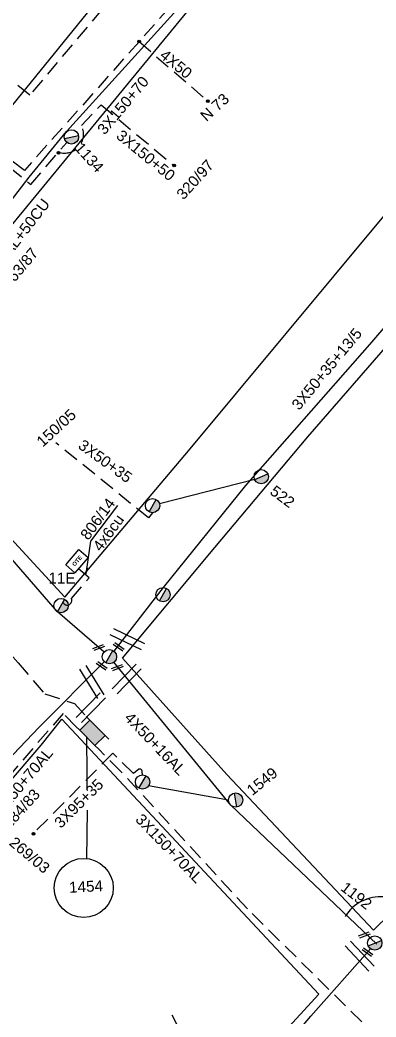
# Model space of a CAD drawing. Header units: millimetres. Extents: x 898 to 5598, y 789 to 3443.
# Drawn here: x 1476.1 to 1534.7, y 1265.8 to 1430.2 of the extents above; entities that cross this region are included whole.
import ezdxf

# ---------------------------------------------------------------- set-up
doc = ezdxf.new("R2010")
doc.units = ezdxf.units.MM
doc.linetypes.add('DASHED', pattern=[19.05, 12.7, -6.35])
for name, color, linetype in [('4x50+13_5 ΕΝΑΕΡΙΑ', 7, 'SYN_LINE'), ('Link Box 4 Διευθύνσεων', 7, 'Continuous'), ('Pillar OTE', 7, 'Continuous'), ('Άγνωστα', 7, 'Continuous'), ('Γυμνά εναέρια ΧΤ και ΦΟΠ (3Φ)   4x50+16AL', 7, 'Continuous'), ('Επιγραφές - Σχήματα', 7, 'Continuous'), ('Καλώδια ΧΤ   3x150+70AL', 7, 'DASHED'), ('Καλώδια ΧΤ   3x150AL+50CU', 7, 'DASHED'), ('Καλώδια ΧΤ   3x95+35 XLPE', 7, 'DASHED'), ('Μηχανική τομή', 7, 'Continuous'), ('Στύλος ΦΜ', 7, 'Continuous'), ('Στύλος ΦΜ @ 1', 7, 'Continuous'), ('Συνδέσεις', 7, 'Continuous'), ('Συνεστραμμένα ΧΤ   3x70+54.6+25 AL', 7, 'SYN_LINE'), ('Τομή', 7, 'Continuous'), ('Υπόβαθρο ΔΕΗ', 7, 'Continuous'), ('Υπόγεια καλώδια Παροχών ΧΤ   4x50AL', 7, 'DASHED'), ('Υπόγεια καλώδια Παροχών ΧΤ   4x6', 7, 'DASHED')]:
    doc.layers.add(name, color=color, linetype=linetype)
doc.styles.add('arial', font='arial.ttf')
doc.styles.get("Standard").update_dxf_attribs({"font": 'arial.ttf'})
doc.linetypes.add('SYN_LINE', pattern='A,0.5,-0.0001,["/\\/\\/\\/",Standard,S=0.1,R=0,X=0,Y=-0.05],-0.25', length=0.7501)
doc.dimstyles.new('ISO-25', dxfattribs={"dimtxt": 2.5, "dimasz": 2.5, "dimexe": 1.25, "dimexo": 0.625, "dimtad": 1, "dimtxsty": 'Standard', "dimcen": 2.5, "dimadec": 0, "dimazin": 0, "dimtfac": 1, "dimtmove": 0, "dimatfit": 3, "dimfxl": 1, "dimarcsym": 0})

# ---------------------------------------------------------------- blocks, each defined once
blk = doc.blocks.new('ΥΠΑΡΧΩΝ ΤΣΙΜΕΝΤΕΝΙΟΣ ΣΤΥΛΟΣ')
at = {"layer": 'Στύλος ΦΜ'}
blk.add_hatch(color=7, dxfattribs=at).paths.add_polyline_path([(-1.29, -2.28, 0.574793), (2.62, 0, 0.268822), (1.3, 2.27)])
at = {"layer": 'Στύλος ΦΜ', "color": 7}
blk.add_line((-1.29, -2.28), (1.3, 2.27), dxfattribs=at)
blk.add_circle((0, 0), 2.62, dxfattribs=at)
at = {"layer": 'Στύλος ΦΜ', "flags": 4}
for tag, p in [('ΑΡΙΘΜΟΣ', (-4.68, 8.05)), ('ΤΥΠΟΣ', (-4.91, 3.03))]:
    blk.add_attdef(tag, p, '', height=4, dxfattribs=at)
blk = doc.blocks.new('LINK BOX 4 ΑΝΑΧΩΡΗΣΕΩΝ')
at = {"layer": 'Link Box 4 Διευθύνσεων', "ltscale": 40}
blk.add_hatch(color=256, dxfattribs=at).paths.add_polyline_path([(-3.54, 0), (-3.54, -4.67), (3.54, -4.67), (3.54, 0)])
for p, q in [((-3.54, 0), (-5.33, 0)), ((5.33, 0), (3.54, 0)), ((-3.54, -4.67), (-5.33, -4.67)), ((5.33, -4.67), (3.54, -4.67))]:
    blk.add_line(p, q, dxfattribs=at)
blk.add_lwpolyline([(-3.54, -4.67), (-3.54, 0), (3.54, 0), (3.54, -4.67)], close=True, dxfattribs=at)
blk = doc.blocks.new('ΜΗΧΑΝΙΚΗ ΤΟΜΗ')
at = {"layer": 'Μηχανική τομή', "ltscale": 40}
for p, q in [((-1.89, 0.78), (1.89, 0.78)), ((1.89, 0), (-1.89, 0))]:
    blk.add_line(p, q, dxfattribs=at)
blk = doc.blocks.new('ΤΟΜΗ')
at = {"layer": 'Τομή', "ltscale": 40}
for p, q in [((-5.68, 0), (5.68, 0)), ((5.68, -2.33), (-5.68, -2.33))]:
    blk.add_line(p, q, dxfattribs=at)
blk = doc.blocks.new('_ΣΥΝΔΕΣΗ')
at = {"layer": 'Συνδέσεις', "linetype": 'SYN_LINE', "ltscale": 40}
blk.add_hatch(color=256, dxfattribs=at).paths.add_polyline_path([(0.5, -0.01, 1), (-0.5, -0.01, 1)])
at = {"layer": 'Συνδέσεις'}
blk.add_circle((0, -0.01), 0.5, dxfattribs=at)
blk = doc.blocks.new('PILLAR ΟΤΕ')
at = {"layer": 'Pillar OTE', "ltscale": 40}
blk.add_lwpolyline([(-3.31, 2.02), (3.39, 2.02), (3.39, -1.99), (-3.31, -1.99)], close=True, dxfattribs=at)
at = {"layer": 'Pillar OTE', "insert": (-1.81, 0.71), "char_height": 1.3575, "width": 109.961, "attachment_point": 1}
blk.add_mtext('{\\fArial|b1|i0|c161|p34;OTE}', dxfattribs=at)

msp = doc.modelspace()

# ---------------------------------------------------------------- linework, layer by layer
at = {"layer": '4x50+13_5 ΕΝΑΕΡΙΑ', "color": 151, "linetype": 'Continuous'}
msp.add_lwpolyline([(1464.24, 1199.8), (1464.24, 1199.8), (1484.76, 1220.9), (1504.83, 1243.22), (1523.97, 1265.95), (1533.8, 1277.06)], dxfattribs=at)
at = {"layer": 'Άγνωστα', "color": 0, "linetype": 'Continuous', "ltscale": 0.2}
msp.add_line((1487.1, 1291.9), (1487.18, 1299.92), dxfattribs=at)
at = {"layer": 'Άγνωστα', "color": 151}
for points in [[(1608.91, 1467.62), (1596.4, 1455.14), (1584.03, 1438.16), (1574.82, 1425.22), (1574.82, 1425.22), (1565.79, 1414.16), (1533.64, 1376.72), (1513.2, 1353.44), (1499.64, 1336.61), (1491.53, 1326.14)], [(1451.56, 1368.7), (1463.6, 1386.12), (1477.59, 1404.29), (1483.76, 1411.83), (1501.44, 1431.35), (1506.76, 1437.15)]]:
    msp.add_lwpolyline(points, dxfattribs=at)
at = {"layer": 'Άγνωστα', "color": 6, "linetype": 'DASHED', "ltscale": 0.2}
for points in [[(1505.8, 1438.05), (1476.8, 1405.39), (1469.08, 1411.54)], [(1495.71, 1426.68), (1506.95, 1416.91)]]:
    msp.add_lwpolyline(points, dxfattribs=at)
at = {"layer": 'Άγνωστα', "color": 151, "linetype": 'DASHED', "ltscale": 0.2}
for points in [[(1492.03, 1434.89), (1477.67, 1417.82), (1464.42, 1428.52)], [(1468.42, 1410.71), (1468.42, 1410.71), (1477.86, 1403.11), (1483.78, 1410.05)], [(1497.91, 1348.97), (1497.27, 1348.11), (1481.97, 1360.49)]]:
    msp.add_lwpolyline(points, dxfattribs=at)
msp.add_lwpolyline([(1482.39, 1408.4), (1482.91, 1408.32, 0.618549), (1486.21, 1412.83), (1489.43, 1416.26), (1501.29, 1406.33)], format="xyb", dxfattribs=at)
at = {"layer": 'Άγνωστα', "color": 2, "linetype": 'DASHED', "ltscale": 0.2}
msp.add_lwpolyline([(1443.8, 1374.8), (1435.58, 1365.64), (1443.6, 1357.96), (1444.37, 1358.83), (1459.26, 1342.67), (1475.76, 1324.2), (1480.17, 1319.08), (1485.04, 1317.5), (1486.95, 1315.36)], dxfattribs=at)
at = {"layer": 'Άγνωστα', "color": 173}
msp.add_lwpolyline([(1489.92, 1325.98), (1482.27, 1332.63), (1465.13, 1352.37), (1465.13, 1352.37), (1451.33, 1366.62)], dxfattribs=at)
at = {"layer": 'Άγνωστα', "color": 151, "linetype": 'SYN_LINE', "ltscale": 20}
for points in [[(1514.74, 1354.42), (1499.06, 1350.43)], [(1509.16, 1250.61), (1501.12, 1266.12)]]:
    msp.add_lwpolyline(points, dxfattribs=at)
at = {"layer": 'Γυμνά εναέρια ΧΤ και ΦΟΠ (3Φ)   4x50+16AL', "color": 30, "ltscale": 40}
msp.add_lwpolyline([(1365.73, 1178.17), (1378.15, 1194.07), (1381.85, 1199.56), (1394.37, 1213.15), (1403.7, 1224.51), (1416.09, 1238.52), (1438.71, 1267.68), (1451.16, 1282.22), (1465.28, 1298.97), (1479.21, 1313.62), (1489.97, 1324.38)], dxfattribs=at)
at = {"layer": 'Γυμνά εναέρια ΧΤ και ΦΟΠ (3Φ)   4x50+16AL', "color": 62, "ltscale": 40}
msp.add_lwpolyline([(1534.86, 1277.82), (1510.8, 1300.72), (1491.55, 1324.3)], dxfattribs=at)
at = {"layer": 'Γυμνά εναέρια ΧΤ και ΦΟΠ (3Φ)   4x50+16AL', "color": 62, "linetype": 'SYN_LINE', "ltscale": 15}
msp.add_lwpolyline([(1510.43, 1301.56), (1497.26, 1303.94)], dxfattribs=at)
at = {"layer": 'Επιγραφές - Σχήματα', "linetype": 'Continuous', "ltscale": 20}
msp.add_circle((1486.57, 1287.08), 4.88, dxfattribs=at)
msp.add_arc((1535.51, 1278.68), 6.95, 23.4407, 147.8405, dxfattribs=at)
at = {"layer": 'Καλώδια ΧΤ   3x150+70AL', "color": 173, "linetype": 'DASHED', "ltscale": 0.2}
for points in [[(1485.3, 1313.72), (1483.18, 1315.86), (1450.87, 1278.4)], [(1540.01, 1260.35), (1536.83, 1264.02), (1535.09, 1262.29), (1513.54, 1283.62), (1492.69, 1306.31), (1489.06, 1309.94)]]:
    msp.add_lwpolyline(points, dxfattribs=at)
at = {"layer": 'Καλώδια ΧΤ   3x95+35 XLPE', "color": 62, "linetype": 'DASHED', "ltscale": 0.2}
msp.add_lwpolyline([(1496.26, 1305.73), (1496.23, 1306.25, 0.488112), (1495.63, 1306.67), (1494.75, 1305.98), (1491.37, 1309.29), (1478.23, 1295.99)], format="xyb", dxfattribs=at)
at = {"layer": 'Συνεστραμμένα ΧΤ   3x70+54.6+25 AL', "color": 0, "linetype": 'Continuous', "ltscale": 0.2}
msp.add_line((1487.16, 1305.87), (1487.11, 1311.89), dxfattribs=at)
at = {"layer": 'Συνεστραμμένα ΧΤ   3x70+54.6+25 AL', "color": 0, "linetype": 'DASHED', "ltscale": 0.2}
msp.add_line((1487.16, 1303.55), (1487.16, 1305.87), dxfattribs=at)
at = {"layer": 'Υπόβαθρο ΔΕΗ'}
for points in [[(1472.43, 1524.23), (1519.83, 1480.86), (1524.16, 1476.89), (1488.57, 1433.18), (1472.41, 1413.3), (1444.09, 1377.95), (1421.01, 1403.09), (1399.51, 1426.14), (1419.9, 1452.72), (1431.13, 1468.19), (1450.85, 1495.23), (1472.43, 1524.23)], [(1569.25, 1437.11), (1532.87, 1468.9), (1506.3, 1434.98), (1474.63, 1396.36), (1462.33, 1380.78), (1452.49, 1368.42), (1469.38, 1350.29), (1469.38, 1350.29), (1483.47, 1335.05), (1503.82, 1359.16), (1535.73, 1397.52), (1557.87, 1424.08), (1569.25, 1437.11)], [(1578.6, 1426.67), (1621.6, 1390.48), (1634.35, 1379.74), (1589.43, 1335.43), (1562.2, 1307.5), (1534.3, 1280.12), (1510.14, 1305.78), (1492.96, 1324.99), (1508.2, 1343.22), (1523.51, 1361.49), (1539.97, 1380.44), (1553.94, 1397.09), (1562.99, 1407.41), (1578.6, 1426.67)], [(1487.76, 1344.27), (1492.19, 1350.13)], [(1463.06, 1200.9), (1418.19, 1238.46), (1449.15, 1275.12), (1479.59, 1310.62), (1482.96, 1314.9), (1525.32, 1269.56), (1486.6, 1227.31), (1463.06, 1200.9)]]:
    msp.add_lwpolyline(points, dxfattribs=at)
at = {"layer": 'Υπόγεια καλώδια Παροχών ΧΤ   4x6', "color": 173, "linetype": 'DASHED', "ltscale": 0.2}
msp.add_lwpolyline([(1483.14, 1334.15, 0.951313), (1484.56, 1334.79), (1487.46, 1338.23), (1485.7, 1339.72)], format="xyb", dxfattribs=at)

# ---------------------------------------------------------------- block references
at = {"layer": 'Link Box 4 Διευθύνσεων', "xscale": 0.4999999999999998, "yscale": 0.4999999999999998, "zscale": 0.4999999999999998, "rotation": 134.9285141686736}
msp.add_blockref('LINK BOX 4 ΑΝΑΧΩΡΗΣΕΩΝ', (1487.18, 1311.83), dxfattribs=at)
at = {"layer": 'Pillar OTE', "xscale": 0.5, "yscale": 0.5, "zscale": 0.5, "rotation": 49.29344962417778}
msp.add_blockref('PILLAR ΟΤΕ', (1485.45, 1340.96), dxfattribs=at)
at = {"layer": 'Μηχανική τομή'}
for p, xscale, yscale, zscale, rotation in [((1489.11, 1326.55), 0.4999999999999995, 0.4999999999999995, 0.4999999999999995, 20.88885674250314), ((1492.22, 1326.7), 0.4999999999999998, 0.4999999999999998, 0.4999999999999998, 324.6353855541657), ((1489.42, 1323.57), 0.4999999999999998, 0.4999999999999998, 0.4999999999999998, 324.6353855541657), ((1492.2, 1323.24), 0.4999999999999995, 0.4999999999999995, 0.4999999999999995, 20.88885674250314), ((1532.88, 1279.13), 0.4999999999999995, 0.4999999999999995, 0.4999999999999995, 20.88885674250314), ((1533.22, 1276.33), 0.4999999999999998, 0.4999999999999998, 0.4999999999999998, 324.6353855541657)]:
    msp.add_blockref('ΜΗΧΑΝΙΚΗ ΤΟΜΗ', p, dxfattribs=dict(at, xscale=xscale, yscale=yscale, zscale=zscale, rotation=rotation))
at = {"layer": 'Στύλος ΦΜ @ 1', "ltscale": 40}
ref = msp.add_blockref('ΥΠΑΡΧΩΝ ΤΣΙΜΕΝΤΕΝΙΟΣ ΣΤΥΛΟΣ', (1484.55, 1410.95), dxfattribs=dict(at, xscale=0.4499999999998182, yscale=0.4499999999998182, zscale=0.4499999999998182, rotation=312.0263881775092))
ref.add_attrib('ΤΥΠΟΣ', '1134', (1484.95, 1409.04), dxfattribs={"layer": 'Στύλος ΦΜ', "height": 1.8, "rotation": 312.0264, "flags": 4})
ref = msp.add_blockref('ΥΠΑΡΧΩΝ ΤΣΙΜΕΝΤΕΝΙΟΣ ΣΤΥΛΟΣ', (1515.82, 1354.9), dxfattribs=dict(at, xscale=0.4499999999998181, yscale=0.4499999999998181, zscale=0.4499999999998181, rotation=323.3712679437735))
ref.add_attrib('ΤΥΠΟΣ', '522', (1517.1, 1352.16), dxfattribs={"layer": 'Στύλος ΦΜ', "height": 1.8, "rotation": 323.3713, "flags": 4})
at = {"layer": 'Στύλος ΦΜ @ 1', "ltscale": 40, "xscale": 0.4499999999998181, "yscale": 0.4499999999998181, "zscale": 0.4499999999998181}
for p in [(1497.91, 1350.14), (1499.64, 1335.44), (1490.81, 1325.21), (1496.26, 1304.56)]:
    msp.add_blockref('ΥΠΑΡΧΩΝ ΤΣΙΜΕΝΤΕΝΙΟΣ ΣΤΥΛΟΣ', p, dxfattribs=at)
at = {"layer": 'Στύλος ΦΜ @ 1', "ltscale": 40}
ref = msp.add_blockref('ΥΠΑΡΧΩΝ ΤΣΙΜΕΝΤΕΝΙΟΣ ΣΤΥΛΟΣ', (1482.85, 1333.65), dxfattribs=dict(at, xscale=0.4499999999998181, yscale=0.4499999999998181, zscale=0.4499999999998181))
ref.add_attrib('ΑΡΙΘΜΟΣ', '11Ε', (1480.75, 1337.28), dxfattribs={"layer": 'Στύλος ΦΜ', "height": 1.8, "flags": 4})
ref = msp.add_blockref('ΥΠΑΡΧΩΝ ΤΣΙΜΕΝΤΕΝΙΟΣ ΣΤΥΛΟΣ', (1511.61, 1301.57), dxfattribs=dict(at, xscale=0.4499999999998181, yscale=0.4499999999998181, zscale=0.4499999999998181, rotation=38.85301593367346))
ref.add_attrib('ΤΥΠΟΣ', '1549', (1514.34, 1302.21), dxfattribs={"layer": 'Στύλος ΦΜ', "height": 1.8, "rotation": 38.853, "flags": 4})
ref = msp.add_blockref('ΥΠΑΡΧΩΝ ΤΣΙΜΕΝΤΕΝΙΟΣ ΣΤΥΛΟΣ', (1534.52, 1277.99), dxfattribs=dict(at, xscale=0.4499999999998181, yscale=0.4499999999998181, zscale=0.4499999999998181, rotation=322.1085292110284))
ref.add_attrib('ΤΥΠΟΣ', '1192', (1528.75, 1286.82), dxfattribs={"layer": 'Στύλος ΦΜ', "height": 1.8, "rotation": 322.1085, "flags": 4})
at = {"layer": 'Συνδέσεις', "xscale": 0.4499999999999886, "yscale": 0.4499999999999886, "zscale": 0.4499999999999886}
for p in [(1495.71, 1426.68), (1507, 1416.86), (1482.42, 1408.33), (1501.47, 1406.24), (1478.32, 1296.02)]:
    msp.add_blockref('_ΣΥΝΔΕΣΗ', p, dxfattribs=at)
at = {"layer": 'Τομή'}
for p, xscale, yscale, zscale, rotation in [((1494.02, 1328.65), 0.4999999999999996, 0.4999999999999996, 0.4999999999999996, 334.2227030227974), ((1494.06, 1321.15), 0.4999999999999995, 0.4999999999999995, 0.4999999999999995, 225.9091500020422), ((1488.41, 1321.33), 0.4999999999999996, 0.4999999999999996, 0.4999999999999996, 301.4513851233482), ((1488.17, 1316.42), 0.4999999999999995, 0.4999999999999995, 0.4999999999999995, 225.9091500020422), ((1532.46, 1276.24), 0.4999999999999996, 0.4999999999999996, 0.4999999999999996, 313.1265416204344)]:
    msp.add_blockref('ΤΟΜΗ', p, dxfattribs=dict(at, xscale=xscale, yscale=yscale, zscale=zscale, rotation=rotation))

# ---------------------------------------------------------------- texts
at = {"layer": 'Άγνωστα', "ltscale": 40, "char_height": 1.8, "attachment_point": 1, "style": 'arial'}
for s, insert, width, rotation in [('4X50', (1500.09, 1425.54), 31.6072, 320.6508), ('3X150+70', (1488.64, 1412.33), 31.6072, 49.9717), ('N 73', (1505.58, 1414.71), 7.1535, 42.6481), ('3X150+50', (1492.92, 1412.26), 31.6072, 320.6508), ('320/97', (1501.68, 1401.66), 7.1535, 48.0161), ('363/87', (1472.91, 1386.97), 7.1535, 50.0436), ('3X50+35+13/5', (1520.67, 1366.89), 31.6072, 50.4801), ('150/05', (1478.6, 1361.01), 7.1535, 42.6481), ('3X50+35', (1486.55, 1361.18), 31.6072, 324.0826), ('284/83', (1473.02, 1297.92), 7.1535, 47.7634), ('269/03', (1475.31, 1295.67), 7.1535, 319.8568), ('1454', (1484.11, 1288.07), 7.1535, 3.0156)]:
    msp.add_mtext(s, dxfattribs=dict(at, insert=insert, width=width, rotation=rotation))
at = {"layer": 'Γυμνά εναέρια ΧΤ και ΦΟΠ (3Φ)   4x50+16AL', "ltscale": 40, "insert": (1494.44, 1316.26), "char_height": 1.8, "width": 31.6072, "attachment_point": 1, "rotation": 313.8252, "style": 'arial'}
msp.add_mtext('4X50+16AL', dxfattribs=at)
at = {"layer": 'Καλώδια ΧΤ   3x150+70AL', "ltscale": 0.2, "char_height": 1.8, "width": 31.6072, "attachment_point": 1, "style": 'arial'}
for insert, rotation in [((1470.88, 1299.21), 50.0338), ((1496.26, 1299.5), 313.8252)]:
    msp.add_mtext('3X150+70AL', dxfattribs=dict(at, insert=insert, rotation=rotation))
at = {"layer": 'Καλώδια ΧΤ   3x150AL+50CU', "ltscale": 0.2, "insert": (1468.62, 1386.48), "char_height": 1.8, "width": 31.6072, "attachment_point": 1, "rotation": 52.5728, "style": 'arial'}
msp.add_mtext('3X150AL+50CU', dxfattribs=at)
at = {"layer": 'Καλώδια ΧΤ   3x95+35 XLPE', "ltscale": 0.2, "insert": (1481.54, 1298.08), "char_height": 1.8, "width": 31.6072, "attachment_point": 1, "rotation": 45.0017, "style": 'arial'}
msp.add_mtext('3X95+35', dxfattribs=at)
at = {"layer": 'Υπόγεια καλώδια Παροχών ΧΤ   4x50AL', "color": 7, "ltscale": 0.2, "char_height": 1.8, "attachment_point": 1, "rotation": 53.6981}
for s, insert in [('806/14', (1485.87, 1345.38)), ('4x6cu', (1487.93, 1343.5))]:
    msp.add_mtext_dynamic_manual_height_columns(s, width=1.8, gutter_width=12.5, heights=[0.118], dxfattribs=dict(at, insert=insert))

# ---------------------------------------------------------------- leaders
at = {"layer": 'Επιγραφές - Σχήματα', "ltscale": 40}
msp.add_leader([(1486.98, 1338.87), (1487.76, 1344.28)], dimstyle='ISO-25', override={"dimasz": 1, "dimtad": 0}, dxfattribs=at)

doc.saveas('drawing.dxf')
